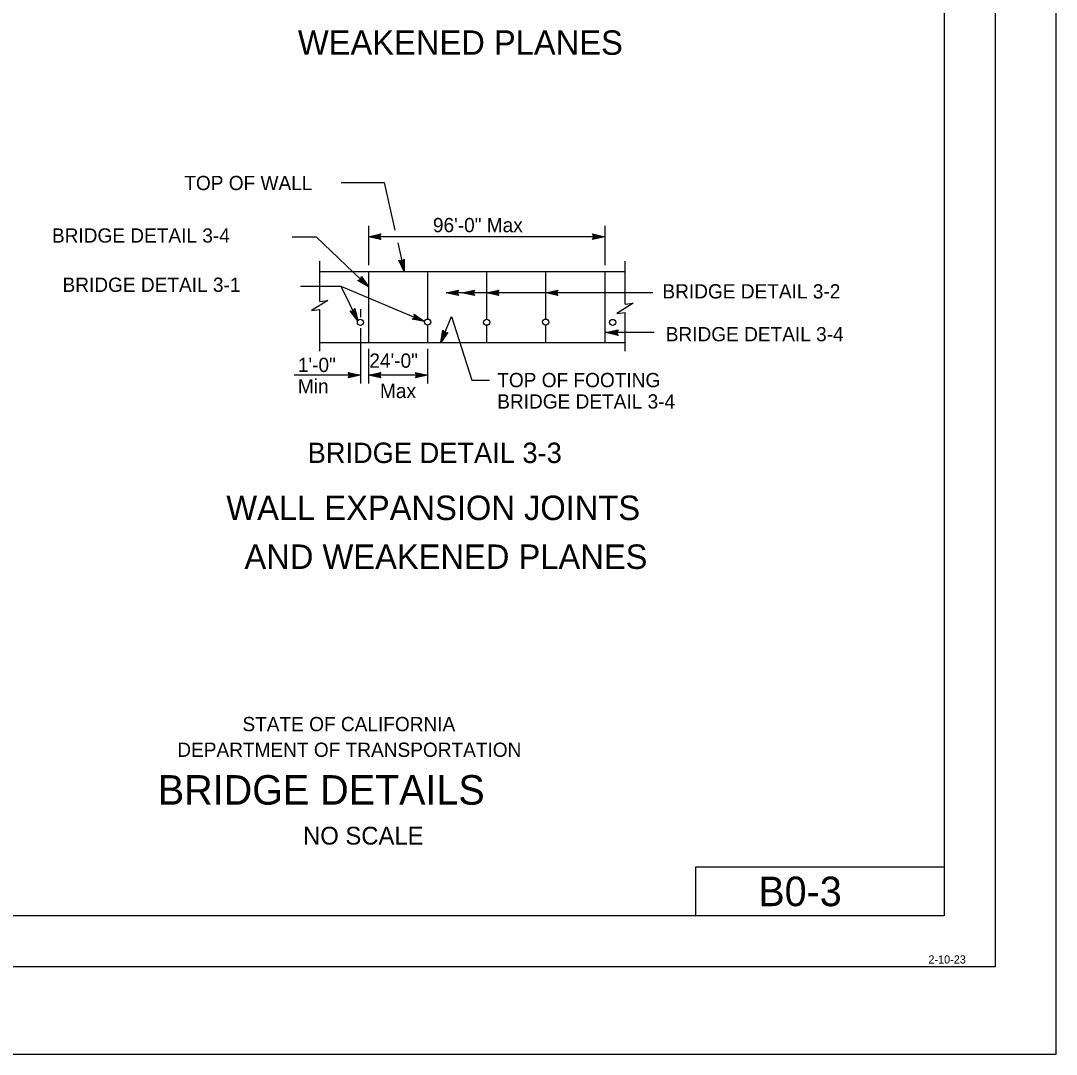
# Model space of a CAD drawing. Extents: x -894 to 866, y -472 to 714.
# Drawn here: x 357 to 866, y -472 to 35 of the extents above; entities that cross this region are included whole.
import ezdxf

# ---------------------------------------------------------------- set-up
doc = ezdxf.new("R2010")
doc.units = 0
for name, color, linetype in [('border_INSIDE-BORDER-anno', 7, 'Continuous'), ('border_PLOTTING-ELEMENTS', 7, 'Continuous'), ('border_rw_22x34_Cut_Lines', 7, 'Continuous'), ('border_SHEET', 7, 'Continuous'), ('border_WITHIN-BORDER-anno', 7, 'Continuous'), ('str_Concrete-A', 7, 'Continuous'), ('str_Drainage-A', 7, 'Continuous'), ('str_Text-A', 7, 'Continuous')]:
    doc.layers.add(name, color=color, linetype=linetype)

msp = doc.modelspace()

# ---------------------------------------------------------------- linework, layer by layer
at = {"layer": 'border_PLOTTING-ELEMENTS'}
for points in [[(-894.04, -472.44), (865.96, -472.44), (865.96, 713.56), (-894.04, 713.56)], [(-864.04, 670.56), (835.96, 670.56), (835.96, -429.44), (-864.04, -429.44)]]:
    msp.add_lwpolyline(points, close=True, dxfattribs=at)
at = {"layer": 'border_rw_22x34_Cut_Lines'}
msp.add_lwpolyline([(-864.04, 670.56), (835.96, 670.56), (835.96, -429.44), (-864.04, -429.44)], close=True, dxfattribs=at)
at = {"layer": 'border_SHEET'}
for p, q in [((810.96, 645.56), (810.96, -404.44)), ((688.93, -404.44), (688.93, -380.44)), ((688.93, -380.44), (810.93, -380.44)), ((810.96, -404.44), (-814.04, -404.44))]:
    msp.add_line(p, q, dxfattribs=at)
at = {"layer": 'str_Concrete-A'}
for p, q in [((504.11, -87.89), (654.11, -87.89)), ((528.11, -87.89), (528.11, -122.89)), ((557.11, -87.89), (557.11, -111.28)), ((586.11, -87.89), (586.11, -111.38)), ((615.11, -87.89), (615.11, -111.32)), ((644.11, -87.89), (644.11, -122.89)), ((557.11, -114.28), (557.11, -122.89)), ((586.11, -114.38), (586.11, -122.89)), ((615.11, -114.32), (615.11, -122.89)), ((504.11, -122.89), (654.11, -122.89))]:
    msp.add_line(p, q, dxfattribs=at)
for centre in [(524.11, -112.9), (557.13, -112.78), (586.13, -112.88), (615.1, -112.82), (648.05, -112.96)]:
    msp.add_circle(centre, 1.5, dxfattribs=at)
at = {"layer": 'str_Drainage-A'}
for p, q in [((504.11, -102.65), (504.11, -82.88)), ((654.12, -104.06), (654.12, -82.88)), ((504.11, -127.11), (504.11, -106.65)), ((654.12, -127.11), (654.12, -108.06))]:
    msp.add_line(p, q, dxfattribs=at)
for points in [[(504.11, -102.65), (508.11, -102.15), (500.11, -107.15), (504.11, -106.65)], [(654.12, -104.06), (658.12, -103.56), (650.12, -108.56), (654.12, -108.06)]]:
    msp.add_lwpolyline(points, dxfattribs=at)
at = {"layer": 'str_Text-A'}
for p, q in [((514.71, -44.16), (535.85, -44.16)), ((535.85, -44.16), (541.09, -67.67)), ((528.11, -65.46), (528.11, -84.88)), ((644.11, -65.46), (644.11, -84.88)), ((490.55, -70.85), (502.3, -70.85)), ((528.11, -95.54), (502.3, -70.85)), ((528.11, -70.85), (534.11, -69.52)), ((644.11, -70.85), (528.11, -70.85)), ((534.11, -72.19), (528.11, -70.85)), ((528.11, -70.85), (528.11, -70.85)), ((533.9, -71.84), (529.49, -70.85)), ((529.5, -70.85), (533.88, -69.88)), ((530.88, -70.85), (533.7, -70.23)), ((533.66, -71.48), (530.88, -70.85)), ((532.26, -70.86), (533.47, -70.59)), ((533.49, -71.13), (532.26, -70.86)), ((534.11, -69.52), (533.31, -70.85)), ((533.31, -70.85), (534.11, -72.19)), ((534.11, -69.52), (534.11, -69.52)), ((638.91, -70.85), (638.11, -69.51)), ((638.11, -69.51), (638.11, -69.51)), ((638.11, -69.51), (644.11, -70.85)), ((644.11, -70.85), (638.11, -72.18)), ((638.11, -72.18), (638.91, -70.85)), ((638.33, -69.87), (642.73, -70.85)), ((642.72, -70.86), (638.35, -71.82)), ((641.35, -70.85), (638.53, -71.48)), ((638.56, -70.23), (641.35, -70.85)), ((638.74, -70.57), (639.97, -70.85)), ((639.97, -70.85), (638.76, -71.12)), ((644.11, -70.85), (644.11, -70.85)), ((534.11, -72.19), (534.11, -72.19)), ((542.47, -73.85), (545.62, -87.96)), ((638.11, -72.18), (638.11, -72.18)), ((545.62, -87.96), (543.01, -82.39)), ((543.01, -82.39), (543.01, -82.39)), ((543.01, -82.39), (544.49, -82.88)), ((545.31, -86.6), (543.42, -82.54)), ((545.02, -85.26), (543.79, -82.64)), ((544.72, -83.91), (544.19, -82.79)), ((544.49, -82.88), (545.62, -81.81)), ((544.72, -82.65), (544.72, -83.91)), ((545.02, -82.4), (545.02, -85.26)), ((545.32, -82.1), (545.32, -86.61)), ((545.62, -81.81), (545.62, -81.81)), ((545.62, -81.81), (545.62, -87.96)), ((524.36, -91.95), (524.7, -90.42)), ((524.53, -91.25), (526.12, -93.63)), ((524.61, -90.83), (527.12, -94.59)), ((524.7, -90.42), (524.7, -90.42)), ((524.7, -90.42), (528.11, -95.54)), ((545.62, -87.96), (545.62, -87.96)), ((494.7, -95.1), (514.41, -95.1)), ((514.41, -95.1), (522.91, -112.11)), ((514.41, -95.1), (555.56, -112.54)), ((522.86, -92.35), (524.36, -91.95)), ((528.11, -95.54), (522.86, -92.35)), ((522.86, -92.35), (522.86, -92.35)), ((527.11, -94.58), (523.28, -92.26)), ((526.12, -93.63), (523.64, -92.13)), ((525.12, -92.67), (524.06, -92.03)), ((524.42, -91.63), (525.12, -92.67)), ((528.11, -95.54), (528.11, -95.54)), ((566.25, -98.47), (572.25, -97.14)), ((572.25, -99.81), (566.25, -98.47)), ((566.25, -98.47), (566.25, -98.47)), ((574.16, -98.47), (566.25, -98.47)), ((572.03, -99.46), (567.63, -98.47)), ((567.64, -98.47), (572.02, -97.5)), ((569.01, -98.47), (571.84, -97.85)), ((571.8, -99.1), (569.01, -98.47)), ((570.4, -98.48), (571.6, -98.21)), ((571.62, -98.75), (570.4, -98.48)), ((572.25, -97.14), (571.45, -98.47)), ((571.45, -98.47), (572.25, -99.81)), ((572.25, -97.14), (572.25, -97.14)), ((572.25, -99.81), (572.25, -99.81)), ((574.16, -98.47), (580.16, -97.14)), ((586.11, -98.47), (574.16, -98.47)), ((580.16, -99.81), (574.16, -98.47)), ((574.16, -98.47), (574.16, -98.47)), ((579.95, -99.46), (575.54, -98.47)), ((575.55, -98.47), (579.93, -97.5)), ((576.93, -98.47), (579.75, -97.85)), ((579.71, -99.1), (576.93, -98.47)), ((578.31, -98.48), (579.52, -98.21)), ((579.54, -98.75), (578.31, -98.48)), ((580.16, -97.14), (579.36, -98.47)), ((579.36, -98.47), (580.16, -99.81)), ((580.16, -97.14), (580.16, -97.14)), ((580.16, -99.81), (580.16, -99.81)), ((586.11, -98.47), (592.11, -97.14)), ((615.11, -98.47), (586.11, -98.47)), ((592.11, -99.81), (586.11, -98.47)), ((586.11, -98.47), (586.11, -98.47)), ((591.9, -99.46), (587.49, -98.47)), ((587.5, -98.47), (591.88, -97.5)), ((588.88, -98.47), (591.7, -97.85)), ((591.66, -99.1), (588.88, -98.47)), ((590.26, -98.48), (591.47, -98.21)), ((591.49, -98.75), (590.26, -98.48)), ((592.11, -97.14), (591.31, -98.47)), ((591.31, -98.47), (592.11, -99.81)), ((592.11, -97.14), (592.11, -97.14)), ((592.11, -99.81), (592.11, -99.81)), ((615.16, -98.47), (621.16, -97.14)), ((667.75, -98.47), (615.16, -98.47)), ((621.16, -99.81), (615.16, -98.47)), ((615.16, -98.47), (615.16, -98.47)), ((620.94, -99.46), (616.54, -98.47)), ((616.55, -98.47), (620.93, -97.5)), ((617.92, -98.47), (620.75, -97.85)), ((620.71, -99.1), (617.92, -98.47)), ((619.3, -98.48), (620.51, -98.21)), ((620.53, -98.75), (619.3, -98.48)), ((621.16, -97.14), (620.36, -98.47)), ((620.36, -98.47), (621.16, -99.81)), ((621.16, -97.14), (621.16, -97.14)), ((621.16, -99.81), (621.16, -99.81)), ((520.58, -107.46), (521.42, -106.14)), ((520.58, -107.46), (521.42, -106.14)), ((521.2, -106.5), (522.29, -110.88)), ((521.2, -106.5), (522.29, -110.88)), ((521.42, -106.14), (521.42, -106.14)), ((521.42, -106.14), (522.91, -112.11)), ((521.42, -106.14), (521.42, -106.14)), ((521.42, -106.14), (522.91, -112.11)), ((524.11, -106.41), (524.11, -110.36)), ((522.91, -112.11), (519.03, -107.34)), ((519.03, -107.34), (519.03, -107.34)), ((519.03, -107.34), (520.58, -107.46)), ((522.91, -112.11), (519.03, -107.34)), ((519.03, -107.34), (519.03, -107.34)), ((519.03, -107.34), (520.58, -107.46)), ((522.28, -110.87), (519.46, -107.39)), ((522.28, -110.87), (519.46, -107.39)), ((521.67, -109.64), (519.85, -107.39)), ((521.67, -109.64), (519.85, -107.39)), ((521.06, -108.4), (520.28, -107.44)), ((521.06, -108.4), (520.28, -107.44)), ((520.75, -107.18), (521.06, -108.4)), ((520.75, -107.18), (521.06, -108.4)), ((520.98, -106.87), (521.67, -109.64)), ((520.98, -106.87), (521.67, -109.64)), ((549.52, -111.43), (550.78, -110.51)), ((555.56, -112.54), (549.52, -111.43)), ((549.52, -111.43), (549.52, -111.43)), ((554.28, -112), (549.88, -111.19)), ((553.02, -111.46), (550.18, -110.94)), ((551.75, -110.92), (550.53, -110.7)), ((550.78, -110.51), (550.56, -108.97)), ((550.56, -108.97), (550.56, -108.97)), ((550.56, -108.97), (555.56, -112.54)), ((550.62, -109.38), (554.29, -112)), ((550.7, -109.8), (553.02, -111.46)), ((550.72, -110.19), (551.75, -110.92)), ((563.63, -122.89), (568.83, -110.05)), ((568.83, -110.05), (578.9, -141.34)), ((522.91, -112.11), (522.91, -112.11)), ((522.91, -112.11), (522.91, -112.11)), ((524.11, -115.72), (524.11, -142.93)), ((555.56, -112.54), (555.56, -112.54)), ((563.63, -122.89), (564.65, -116.83)), ((564.65, -116.83), (564.65, -116.83)), ((564.65, -116.83), (565.58, -118.07)), ((644.7, -117.96), (650.7, -116.63)), ((646.09, -117.96), (650.47, -116.99)), ((650.7, -116.63), (649.9, -117.96)), ((650.7, -116.63), (650.7, -116.63)), ((567.12, -117.83), (563.63, -122.89)), ((564.15, -121.6), (564.89, -117.18)), ((566.71, -117.9), (564.15, -121.61)), ((564.67, -120.33), (565.15, -117.48)), ((566.29, -117.98), (564.67, -120.33)), ((565.19, -119.05), (565.39, -117.83)), ((565.9, -118.02), (565.19, -119.05)), ((565.58, -118.07), (567.12, -117.83)), ((567.12, -117.83), (567.12, -117.83)), ((668.45, -117.96), (644.7, -117.96)), ((650.7, -119.3), (644.7, -117.96)), ((644.7, -117.96), (644.7, -117.96)), ((650.49, -118.95), (646.08, -117.96)), ((647.47, -117.96), (650.29, -117.34)), ((650.25, -118.59), (647.47, -117.96)), ((648.85, -117.97), (650.06, -117.7)), ((650.08, -118.24), (648.85, -117.97)), ((649.9, -117.96), (650.7, -119.3)), ((650.7, -119.3), (650.7, -119.3)), ((528.11, -125.87), (528.11, -142.93)), ((557.11, -125.87), (557.11, -142.93)), ((563.63, -122.89), (563.63, -122.89)), ((524.11, -138.83), (491.49, -138.83)), ((518.91, -138.83), (518.11, -137.49)), ((518.11, -137.49), (518.11, -137.49)), ((518.11, -137.49), (524.11, -138.83)), ((524.11, -138.83), (518.11, -140.16)), ((518.11, -140.16), (518.91, -138.83)), ((518.11, -140.16), (518.11, -140.16)), ((518.32, -137.85), (522.73, -138.83)), ((522.72, -138.84), (518.34, -139.8)), ((521.34, -138.83), (518.52, -139.46)), ((518.56, -138.21), (521.34, -138.83)), ((518.73, -138.56), (519.96, -138.83)), ((519.96, -138.83), (518.75, -139.1)), ((524.11, -138.83), (524.11, -138.83)), ((528.11, -138.83), (534.11, -137.5)), ((534.11, -140.17), (528.11, -138.83)), ((528.11, -138.83), (528.11, -138.83)), ((557.11, -138.83), (528.11, -138.83)), ((533.9, -139.82), (529.49, -138.83)), ((529.5, -138.83), (533.88, -137.86)), ((530.88, -138.83), (533.7, -138.21)), ((533.66, -139.46), (530.88, -138.83)), ((532.26, -138.84), (533.47, -138.57)), ((533.49, -139.11), (532.26, -138.84)), ((534.11, -137.5), (533.31, -138.83)), ((533.31, -138.83), (534.11, -140.17)), ((534.11, -137.5), (534.11, -137.5)), ((534.11, -140.17), (534.11, -140.17)), ((551.91, -138.83), (551.11, -137.49)), ((551.11, -137.49), (551.11, -137.49)), ((551.11, -137.49), (557.11, -138.83)), ((557.11, -138.83), (551.11, -140.16)), ((551.11, -140.16), (551.91, -138.83)), ((551.11, -140.16), (551.11, -140.16)), ((551.33, -137.85), (555.73, -138.83)), ((555.72, -138.84), (551.35, -139.8)), ((554.35, -138.83), (551.53, -139.46)), ((551.56, -138.21), (554.35, -138.83)), ((551.74, -138.56), (552.97, -138.83)), ((552.97, -138.83), (551.76, -139.1)), ((557.11, -138.83), (557.11, -138.83)), ((578.9, -141.34), (587.54, -141.34))]:
    msp.add_line(p, q, dxfattribs=at)

# ---------------------------------------------------------------- texts
at = {"layer": 'border_INSIDE-BORDER-anno'}
for s, height, p in [('STATE OF CALIFORNIA', 7, (466.16, -313.74)), ('DEPARTMENT OF TRANSPORTATION', 7, (434.16, -326.35)), ('BRIDGE DETAILS', 14.5, (424.63, -349.83)), ('NO SCALE', 8.75, (495.94, -369.44))]:
    msp.add_text(s, height=height, dxfattribs=at).set_placement(p)
at = {"layer": 'border_WITHIN-BORDER-anno'}
for s, height, p in [('B0-3', 14.5, (719.59, -399.69)), ('2-10-23', 4, (803.11, -427.86))]:
    msp.add_text(s, height=height, dxfattribs=at).set_placement(p)
at = {"layer": 'str_Text-A'}
for s, height, p in [('WEAKENED PLANES', 12, (493.4, 18.49)), ('TOP OF WALL', 7, (437.6, -47.97)), ('96\'-0" Max', 7, (559.73, -68.64)), ('BRIDGE DETAIL 3-4', 7, (372.57, -73.76)), ('BRIDGE DETAIL 3-1', 7, (377.78, -97.96)), ('BRIDGE DETAIL 3-2', 7, (672.49, -101.19)), ('BRIDGE DETAIL 3-4', 7, (674.11, -122.23)), ('1\'-0"', 7, (493.39, -137.33)), ('24\'-0"', 7, (528.51, -135.22)), ('Min', 7, (493.39, -147.83)), ('TOP OF FOOTING', 7, (591.33, -144.77)), ('Max', 7, (533.74, -150.12)), ('BRIDGE DETAIL 3-4', 7, (591.33, -155.27)), ('BRIDGE DETAIL 3-3', 10, (498.19, -182.01)), ('WALL EXPANSION JOINTS', 12, (458.22, -210.03)), ('AND WEAKENED PLANES', 12, (467.14, -234.03))]:
    msp.add_text(s, height=height, dxfattribs=at).set_placement(p)

doc.saveas('drawing.dxf')
